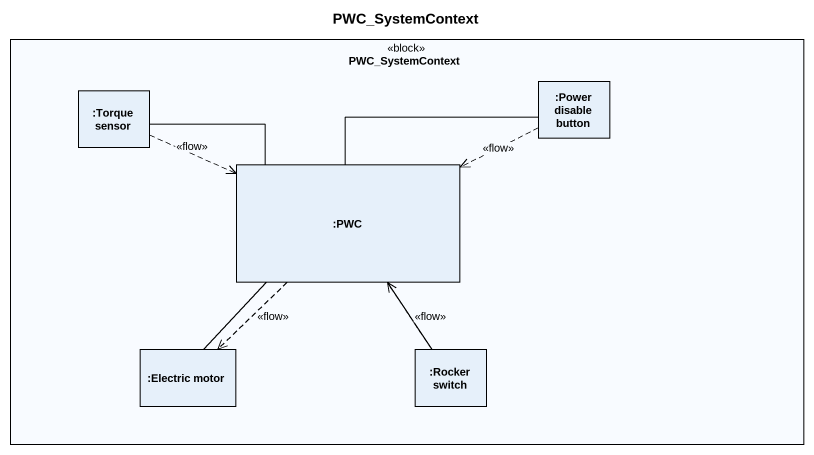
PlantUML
@startuml
title PWC_SystemContext
rectangle PWC_SystemContext <<block>> {
  rectangle ":Power disable button" as Power_disable_button
  rectangle ":Torque sensor" as Torque_sensor
  rectangle ":PWC" as PWC
  rectangle ":Electric motor" as Electric_motor
  rectangle ":Rocker switch" as Rocker_switch
}
Power_disable_button -left- PWC
Power_disable_button .left.> PWC : <<flow>>
Torque_sensor -right- PWC
Torque_sensor .right.> PWC : <<flow>>
PWC ..> Electric_motor : <<flow>>
Electric_motor -up- PWC
Rocker_switch -up- PWC
Rocker_switch .up.> PWC : <<flow>>
@enduml
